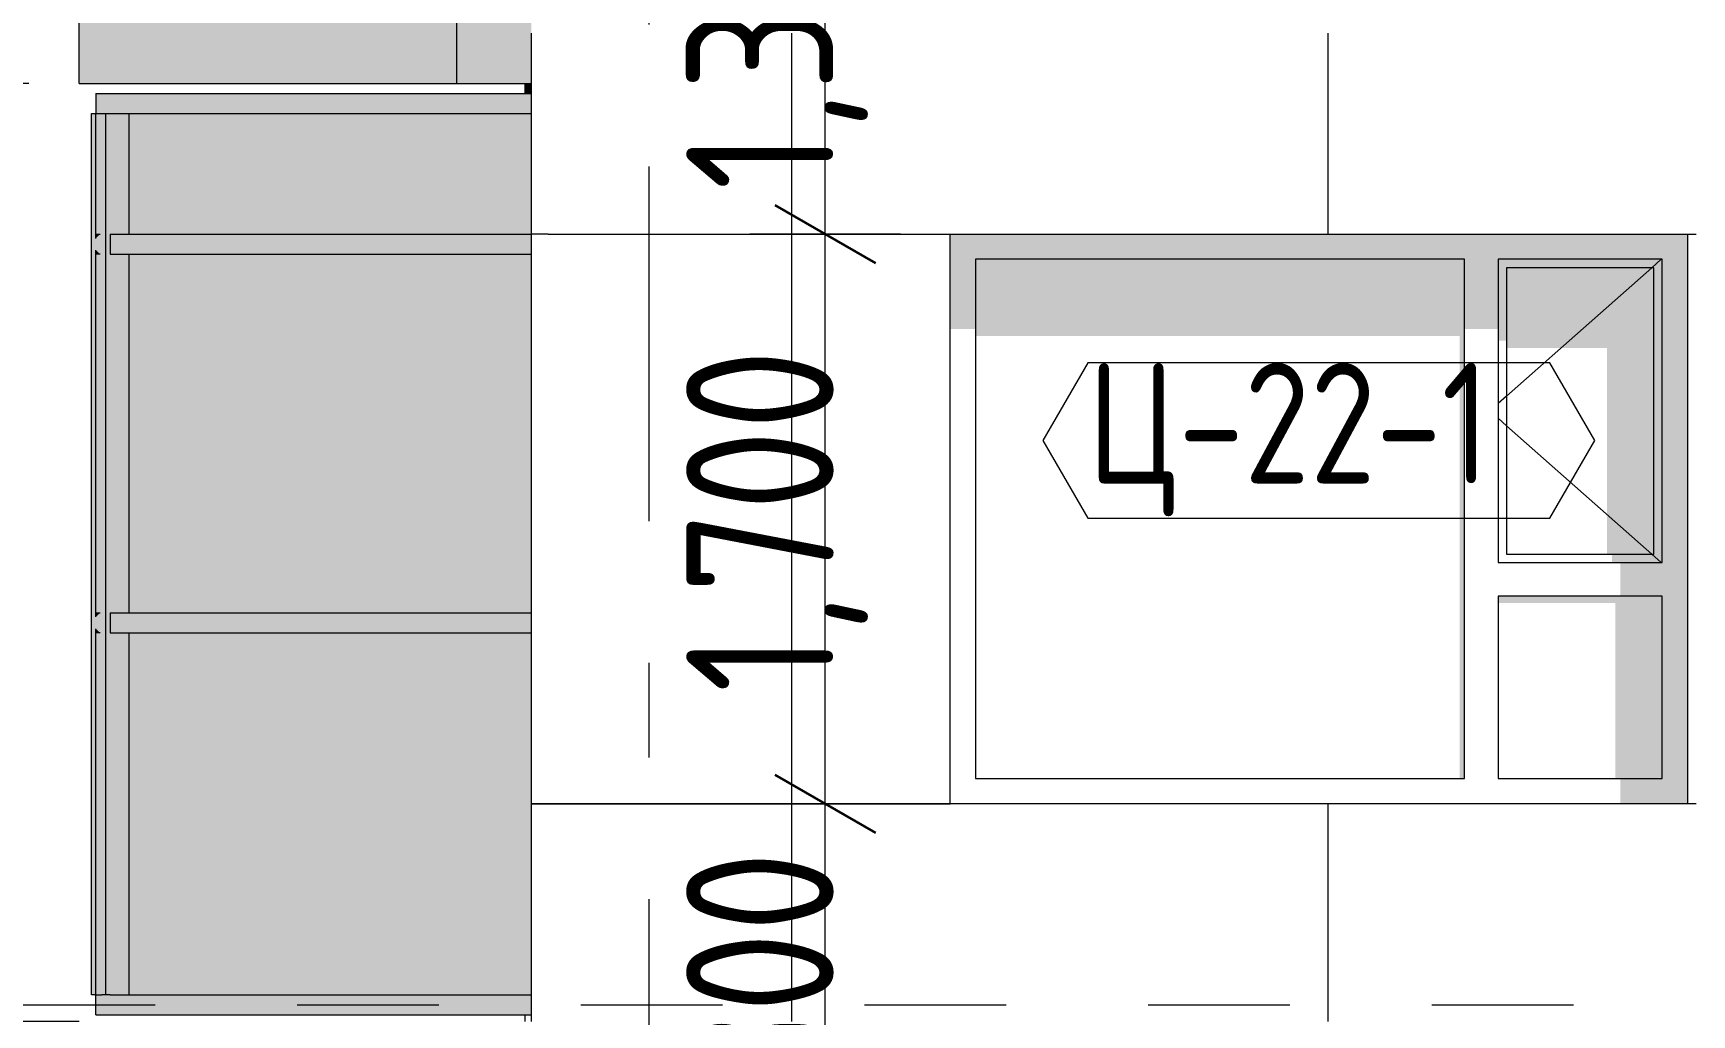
# Model space of a CAD drawing. Header units: millimetres. Extents: x 18162 to 7085488, y 72188 to 247925.
# Drawn here: x 5804672 to 5809622, y 145354 to 148284 of the extents above; entities that cross this region are included whole.
import ezdxf
from ezdxf.enums import TextEntityAlignment as Align

# ---------------------------------------------------------------- set-up
doc = ezdxf.new("R2010")
doc.units = ezdxf.units.MM
doc.header["$MEASUREMENT"] = 0
doc.linetypes.add('Dashed', pattern=[423.333333, 211.666667, -211.666667])
doc.linetypes.add('Double Dashed', pattern=[1093.611073, 529.166651, -211.666656, 141.111112, -211.666656])
for name, color, linetype in [('Archicad Windows', 7, 'Continuous'), ('Finish - Wall', 7, 'Continuous'), ('Structural - Bearing', 7, 'Continuous'), ('Structural - Grid', 7, 'Continuous')]:
    doc.layers.add(name, color=color, linetype=linetype)
doc.styles.add('GENERATED_STYLE_3', font='', dxfattribs={"width": 0.8})
doc.styles.get('GENERATED_STYLE_3').set_extended_font_data('ISOCPEUR MON')
doc.dimstyles.new('GENERATED_STYLE__15', dxfattribs={"dimtxt": 440.00001, "dimasz": 228, "dimexe": 0.18, "dimexo": 150, "dimgap": 0, "dimtad": 1, "dimdec": 0, "dimzin": 0, "dimdsep": 46, "dimtxsty": 'GENERATED_STYLE_3', "dimblk": 'ARROWHEAD_2', "dimblk1": 'ARROWHEAD_2', "dimblk2": 'ARROWHEAD_2', "dimcen": 0.09, "dimclrd": 13, "dimclre": 13, "dimclrt": 13, "dimadec": 0, "dimazin": 0, "dimtfac": 1, "dimtdec": 4, "dimtmove": 0, "dimatfit": 3, "dimfxl": 1, "dimtolj": 1, "dimtzin": 0, "dimarcsym": 0})
doc.dimstyles.new('GENERATED_STYLE__19', dxfattribs={"dimtxt": 440.00001, "dimasz": 228, "dimexe": 0.18, "dimexo": 31028.935828, "dimgap": 0, "dimtad": 1, "dimdec": 0, "dimzin": 0, "dimdsep": 46, "dimtxsty": 'GENERATED_STYLE_3', "dimblk": 'ARROWHEAD_2', "dimblk1": 'ARROWHEAD_2', "dimblk2": 'ARROWHEAD_2', "dimcen": 0.09, "dimclrd": 13, "dimclre": 13, "dimclrt": 13, "dimadec": 0, "dimazin": 0, "dimtfac": 1, "dimtdec": 4, "dimtmove": 0, "dimatfit": 3, "dimfxl": 1, "dimtolj": 1, "dimtzin": 0, "dimarcsym": 0})
doc.dimstyles.new('GENERATED_STYLE__21', dxfattribs={"dimtxt": 440.00001, "dimasz": 228, "dimexe": 0.18, "dimexo": 31149.347984, "dimgap": 0, "dimtad": 1, "dimdec": 0, "dimzin": 0, "dimdsep": 46, "dimtxsty": 'GENERATED_STYLE_3', "dimblk": 'ARROWHEAD_2', "dimblk1": 'ARROWHEAD_2', "dimblk2": 'ARROWHEAD_2', "dimcen": 0.09, "dimclrd": 13, "dimclre": 13, "dimclrt": 13, "dimadec": 0, "dimazin": 0, "dimtfac": 1, "dimtdec": 4, "dimtmove": 0, "dimatfit": 3, "dimfxl": 1, "dimtolj": 1, "dimtzin": 0, "dimarcsym": 0})
doc.dimstyles.new('GENERATED_STYLE__22', dxfattribs={"dimtxt": 440.00001, "dimasz": 228, "dimexe": 0.18, "dimexo": 32378.935859, "dimgap": 0, "dimtad": 1, "dimdec": 0, "dimzin": 0, "dimdsep": 46, "dimtxsty": 'GENERATED_STYLE_3', "dimblk": 'ARROWHEAD_2', "dimblk1": 'ARROWHEAD_2', "dimblk2": 'ARROWHEAD_2', "dimcen": 0.09, "dimclrd": 13, "dimclre": 13, "dimclrt": 13, "dimadec": 0, "dimazin": 0, "dimtfac": 1, "dimtdec": 4, "dimtmove": 0, "dimatfit": 3, "dimfxl": 1, "dimtolj": 1, "dimtzin": 0, "dimarcsym": 0})
doc.dimstyles.new('GENERATED_STYLE__30', dxfattribs={"dimtxt": 440.00001, "dimasz": 228, "dimexe": 0.18, "dimexo": 0.0625, "dimgap": 0, "dimtad": 1, "dimdec": 0, "dimzin": 0, "dimdsep": 46, "dimtxsty": 'GENERATED_STYLE_3', "dimblk": 'ARROWHEAD_2', "dimblk1": 'ARROWHEAD_2', "dimblk2": 'ARROWHEAD_2', "dimcen": 0.09, "dimclrd": 13, "dimclre": 13, "dimclrt": 13, "dimadec": 0, "dimazin": 0, "dimtfac": 1, "dimtdec": 4, "dimtmove": 0, "dimatfit": 3, "dimfxl": 1, "dimtolj": 1, "dimtzin": 0, "dimarcsym": 0})

# ---------------------------------------------------------------- blocks, each defined once
blk = doc.blocks.new('*X2420', base_point=(5785635.3, 106384.1))
at = {"layer": 'Structural - Bearing', "color": 8, "linetype": 'Continuous', "lineweight": 13}
for p, q in [((5806208.8, 147684.1), (5806158.8, 147684.1)), ((5806158.8, 145984.1), (5806208.8, 145984.1)), ((5806208.8, 145984.1), (5806158.8, 145984.1))]:
    blk.add_line(p, q, dxfattribs=at)
blk = doc.blocks.new('*X2421', base_point=(5785635.3, 106384.1))
at = {"layer": 'Structural - Bearing', "color": 8, "linetype": 'Continuous', "lineweight": 13}
for p, q in [((5806935.3, 148284.1), (5806935.3, 145984.1)), ((5808535.3, 148284.1), (5808535.3, 147684.1)), ((5806208.8, 147684.1), (5806435.3, 147684.1)), ((5806435.3, 147684.1), (5806935.3, 147684.1)), ((5806935.3, 147684.1), (5807408.8, 147684.1)), ((5809608.8, 147684.1), (5809635.3, 147684.1)), ((5806208.8, 145984.1), (5806435.3, 145984.1)), ((5806435.3, 145984.1), (5806208.8, 145984.1)), ((5806935.3, 145984.1), (5806435.3, 145984.1)), ((5806435.3, 145984.1), (5806935.3, 145984.1)), ((5806935.3, 145984.1), (5807408.8, 145984.1)), ((5806935.3, 145984.1), (5806935.3, 145384.1)), ((5807408.8, 145984.1), (5806935.3, 145984.1)), ((5808535.3, 145984.1), (5808535.3, 145384.1)), ((5809635.3, 145984.1), (5809608.8, 145984.1)), ((5806935.3, 145384.1), (5806935.3, 145334.1)), ((5808535.3, 145384.1), (5808535.3, 145334.1))]:
    blk.add_line(p, q, dxfattribs=at)
blk = doc.blocks.new('*X2436', base_point=(5785635.3, 106384.1))
at = {"layer": 'Structural - Bearing', "color": 7, "linetype": 'Continuous', "lineweight": 9}
blk.add_line((5805935.3, 148334.1), (5805935.3, 148134.1), dxfattribs=at)
blk = doc.blocks.new('*D2549', base_point=(5785635.3, 106384.1))
at = {"color": 12, "linetype": 'Continuous', "lineweight": 35}
for p, q in [((5803132.1, 145420.7), (5803432.1, 145247.5)), ((5803132.1, 145220.7), (5803432.1, 145047.5))]:
    blk.add_line(p, q, dxfattribs=at)
at = {"color": 13, "linetype": 'Continuous', "lineweight": 13}
for p, q in [((5804658.8, 145334.1), (5803057.1, 145334.1)), ((5803282.1, 145134.1), (5803282.1, 145334.1)), ((5804658.8, 145134.1), (5803057.1, 145134.1))]:
    blk.add_line(p, q, dxfattribs=at)
blk = doc.blocks.new('ARROWHEAD_2')
at = {"color": 0, "linetype": 'Continuous', "lineweight": 0}
for p, q in [((-0.378, -0.655), (0.378, 0.655)), ((0, 0), (-1, 0))]:
    blk.add_line(p, q, dxfattribs=at)
blk = doc.blocks.new('*D2550', base_point=(5785635.3, 106384.1))
at = {"color": 12, "linetype": 'Continuous', "lineweight": 35}
for p, q in [((5803132.1, 148220.7), (5803432.1, 148047.5)), ((5803132.1, 145420.7), (5803432.1, 145247.5))]:
    blk.add_line(p, q, dxfattribs=at)
at = {"color": 13, "linetype": 'Continuous', "lineweight": 13}
for p, q in [((5804658.8, 148134.1), (5803057.1, 148134.1)), ((5803282.1, 145334.1), (5803282.1, 148134.1)), ((5804658.8, 145334.1), (5803057.1, 145334.1))]:
    blk.add_line(p, q, dxfattribs=at)
at = {"color": 13, "lineweight": 13, "char_height": 440, "attachment_point": 7, "rotation": 90, "style": 'GENERATED_STYLE_3'}
for s, insert in [('\\A1;{\\pql;\\fISOCPEUR MON|b0|i0|c0|p0;\\W0.800000;2,800}', (5803409.6, 146549.6)), ('\\A1;{\\pql;\\fISOCPEUR MON|b0|i0|c0|p0;\\W0.800000;200}', (5803321.8, 145420.8))]:
    blk.add_mtext(s, dxfattribs=dict(at, insert=insert))
blk = doc.blocks.new('*D2551', base_point=(5785635.3, 106384.1))
at = {"color": 12, "linetype": 'Continuous', "lineweight": 35}
for p, q in [((5803132.1, 148420.7), (5803432.1, 148247.5)), ((5803132.1, 148220.7), (5803432.1, 148047.5))]:
    blk.add_line(p, q, dxfattribs=at)
at = {"color": 13, "linetype": 'Continuous', "lineweight": 13}
for p, q in [((5804658.8, 148334.1), (5803057.1, 148334.1)), ((5803282.1, 148134.1), (5803282.1, 148334.1)), ((5804658.8, 148134.1), (5803057.1, 148134.1))]:
    blk.add_line(p, q, dxfattribs=at)
blk = doc.blocks.new('*D2552', base_point=(5785635.3, 106384.1))
at = {"color": 12, "linetype": 'Continuous', "lineweight": 35}
for p, q in [((5803132.1, 151220.7), (5803432.1, 151047.5)), ((5803132.1, 148420.7), (5803432.1, 148247.5))]:
    blk.add_line(p, q, dxfattribs=at)
at = {"color": 13, "linetype": 'Continuous', "lineweight": 13}
for p, q in [((5804658.8, 151134.1), (5803057.1, 151134.1)), ((5803282.1, 148334.1), (5803282.1, 151134.1)), ((5804658.8, 148334.1), (5803057.1, 148334.1))]:
    blk.add_line(p, q, dxfattribs=at)
at = {"color": 13, "lineweight": 13, "char_height": 440, "attachment_point": 7, "rotation": 90, "style": 'GENERATED_STYLE_3'}
for s, insert in [('\\A1;{\\pql;\\fISOCPEUR MON|b0|i0|c0|p0;\\W0.800000;200}', (5802815.8, 150865.2)), ('\\A1;{\\pql;\\fISOCPEUR MON|b0|i0|c0|p0;\\W0.800000;2,800}', (5803409.6, 149549.6)), ('\\A1;{\\pql;\\fISOCPEUR MON|b0|i0|c0|p0;\\W0.800000;200}', (5803321.8, 148420.8))]:
    blk.add_mtext(s, dxfattribs=dict(at, insert=insert))
blk = doc.blocks.new('*D2584', base_point=(5785635.3, 106384.1))
at = {"color": 12, "linetype": 'Continuous', "lineweight": 35}
for p, q in [((5806885.7, 146070.7), (5807185.7, 145897.5)), ((5806885.7, 144770.7), (5807185.7, 144597.5))]:
    blk.add_line(p, q, dxfattribs=at)
at = {"color": 13, "linetype": 'Continuous', "lineweight": 13}
for p, q in [((5807260.7, 145984.1), (5806810.7, 145984.1)), ((5807035.7, 144684.1), (5807035.7, 145984.1)), ((5807260.7, 144684.1), (5806810.7, 144684.1))]:
    blk.add_line(p, q, dxfattribs=at)
at = {"color": 13, "lineweight": 13, "insert": (5807163.3, 144815.9), "char_height": 440, "attachment_point": 7, "rotation": 90, "style": 'GENERATED_STYLE_3'}
blk.add_mtext('\\A1;{\\pql;\\fISOCPEUR MON|b0|i0|c0|p0;\\W0.800000;1,300}', dxfattribs=at)
blk = doc.blocks.new('*D2585', base_point=(5785635.3, 106384.1))
at = {"color": 12, "linetype": 'Continuous', "lineweight": 35}
for p, q in [((5806885.7, 147770.7), (5807185.7, 147597.5)), ((5806885.7, 146070.7), (5807185.7, 145897.5))]:
    blk.add_line(p, q, dxfattribs=at)
at = {"color": 13, "linetype": 'Continuous', "lineweight": 13}
for p, q in [((5807260.7, 147684.1), (5806810.7, 147684.1)), ((5807035.7, 145984.1), (5807035.7, 147684.1)), ((5807260.7, 145984.1), (5806810.7, 145984.1))]:
    blk.add_line(p, q, dxfattribs=at)
at = {"color": 13, "lineweight": 13, "insert": (5807163.3, 146315.9), "char_height": 440, "attachment_point": 7, "rotation": 90, "style": 'GENERATED_STYLE_3'}
blk.add_mtext('\\A1;{\\pql;\\fISOCPEUR MON|b0|i0|c0|p0;\\W0.800000;1,700}', dxfattribs=at)
blk = doc.blocks.new('*D2586', base_point=(5785635.3, 106384.1))
at = {"color": 12, "linetype": 'Continuous', "lineweight": 35}
for p, q in [((5806885.7, 149070.7), (5807185.7, 148897.5)), ((5806885.7, 147770.7), (5807185.7, 147597.5))]:
    blk.add_line(p, q, dxfattribs=at)
at = {"color": 13, "linetype": 'Continuous', "lineweight": 13}
for p, q in [((5807260.7, 148984.1), (5806810.7, 148984.1)), ((5807035.7, 147684.1), (5807035.7, 148984.1)), ((5807260.7, 147684.1), (5806810.7, 147684.1))]:
    blk.add_line(p, q, dxfattribs=at)
at = {"color": 13, "lineweight": 13, "insert": (5807163.3, 147815.9), "char_height": 440, "attachment_point": 7, "rotation": 90, "style": 'GENERATED_STYLE_3'}
blk.add_mtext('\\A1;{\\pql;\\fISOCPEUR MON|b0|i0|c0|p0;\\W0.800000;1,300}', dxfattribs=at)
blk = doc.blocks.new('*D2618', base_point=(5785635.3, 106384.1))
at = {"color": 12, "linetype": 'Continuous', "lineweight": 35}
for p, q in [((5838328.4, 145420.7), (5838628.4, 145247.5)), ((5838328.4, 145220.7), (5838628.4, 145047.5))]:
    blk.add_line(p, q, dxfattribs=at)
at = {"color": 13, "linetype": 'Continuous', "lineweight": 13}
for p, q in [((5838703.4, 145334.1), (5837187.8, 145334.1)), ((5838478.4, 145134.1), (5838478.4, 145334.1)), ((5838703.4, 145134.1), (5837187.8, 145134.1))]:
    blk.add_line(p, q, dxfattribs=at)
blk = doc.blocks.new('*D2619', base_point=(5785635.3, 106384.1))
at = {"color": 12, "linetype": 'Continuous', "lineweight": 35}
for p, q in [((5838328.4, 148220.7), (5838628.4, 148047.5)), ((5838328.4, 145420.7), (5838628.4, 145247.5))]:
    blk.add_line(p, q, dxfattribs=at)
at = {"color": 13, "linetype": 'Continuous', "lineweight": 13}
for p, q in [((5838703.4, 148134.1), (5837187.8, 148134.1)), ((5838478.4, 145334.1), (5838478.4, 148134.1)), ((5838703.4, 145334.1), (5837187.8, 145334.1))]:
    blk.add_line(p, q, dxfattribs=at)
at = {"color": 13, "lineweight": 13, "char_height": 440, "attachment_point": 7, "rotation": 90, "style": 'GENERATED_STYLE_3'}
for s, insert in [('\\A1;{\\pql;\\fISOCPEUR MON|b0|i0|c0|p0;\\W0.800000;2,800}', (5838605.9, 146549.6)), ('\\A1;{\\pql;\\fISOCPEUR MON|b0|i0|c0|p0;\\W0.800000;200}', (5838518.1, 145420.8))]:
    blk.add_mtext(s, dxfattribs=dict(at, insert=insert))
blk = doc.blocks.new('*D2620', base_point=(5785635.3, 106384.1))
at = {"color": 12, "linetype": 'Continuous', "lineweight": 35}
for p, q in [((5838328.4, 148420.7), (5838628.4, 148247.5)), ((5838328.4, 148220.7), (5838628.4, 148047.5))]:
    blk.add_line(p, q, dxfattribs=at)
at = {"color": 13, "linetype": 'Continuous', "lineweight": 13}
for p, q in [((5838703.4, 148334.1), (5837187.8, 148334.1)), ((5838478.4, 148134.1), (5838478.4, 148334.1)), ((5838703.4, 148134.1), (5837187.8, 148134.1))]:
    blk.add_line(p, q, dxfattribs=at)
blk = doc.blocks.new('*D2621', base_point=(5785635.3, 106384.1))
at = {"color": 12, "linetype": 'Continuous', "lineweight": 35}
for p, q in [((5838328.4, 151220.7), (5838628.4, 151047.5)), ((5838328.4, 148420.7), (5838628.4, 148247.5))]:
    blk.add_line(p, q, dxfattribs=at)
at = {"color": 13, "linetype": 'Continuous', "lineweight": 13}
for p, q in [((5838703.4, 151134.1), (5837187.8, 151134.1)), ((5838478.4, 148334.1), (5838478.4, 151134.1)), ((5838703.4, 148334.1), (5837187.8, 148334.1))]:
    blk.add_line(p, q, dxfattribs=at)
at = {"color": 13, "lineweight": 13, "char_height": 440, "attachment_point": 7, "rotation": 90, "style": 'GENERATED_STYLE_3'}
for s, insert in [('\\A1;{\\pql;\\fISOCPEUR MON|b0|i0|c0|p0;\\W0.800000;200}', (5838012.1, 150865.2)), ('\\A1;{\\pql;\\fISOCPEUR MON|b0|i0|c0|p0;\\W0.800000;2,800}', (5838605.9, 149549.6)), ('\\A1;{\\pql;\\fISOCPEUR MON|b0|i0|c0|p0;\\W0.800000;200}', (5838518.1, 148420.8))]:
    blk.add_mtext(s, dxfattribs=dict(at, insert=insert))
blk = doc.blocks.new('*D2640', base_point=(5785635.3, 106384.1))
at = {"color": 12, "linetype": 'Continuous', "lineweight": 35}
for p, q in [((5802232.1, 145420.7), (5802532.1, 145247.5)), ((5802232.1, 145220.7), (5802532.1, 145047.5))]:
    blk.add_line(p, q, dxfattribs=at)
at = {"color": 13, "linetype": 'Continuous', "lineweight": 13}
for p, q in [((5804808.8, 145334.1), (5802157.1, 145334.1)), ((5802382.1, 145134.1), (5802382.1, 145334.1)), ((5804808.8, 145134.1), (5802157.1, 145134.1))]:
    blk.add_line(p, q, dxfattribs=at)
blk = doc.blocks.new('*D2641', base_point=(5785635.3, 106384.1))
at = {"color": 12, "linetype": 'Continuous', "lineweight": 35}
for p, q in [((5802232.1, 151220.7), (5802532.1, 151047.5)), ((5802232.1, 145420.7), (5802532.1, 145247.5))]:
    blk.add_line(p, q, dxfattribs=at)
at = {"color": 13, "linetype": 'Continuous', "lineweight": 13}
for p, q in [((5804808.8, 151134.1), (5802157.1, 151134.1)), ((5802382.1, 145334.1), (5802382.1, 151134.1)), ((5804808.8, 145334.1), (5802157.1, 145334.1))]:
    blk.add_line(p, q, dxfattribs=at)
at = {"color": 13, "lineweight": 13, "char_height": 440, "attachment_point": 7, "rotation": 90, "style": 'GENERATED_STYLE_3'}
for s, insert in [('\\A1;{\\pql;\\fISOCPEUR MON|b0|i0|c0|p0;\\W0.800000;200}', (5802421.8, 150309.7)), ('\\A1;{\\pql;\\fISOCPEUR MON|b0|i0|c0|p0;\\W0.800000;5,800}', (5802509.6, 147311.9))]:
    blk.add_mtext(s, dxfattribs=dict(at, insert=insert))
blk = doc.blocks.new('*D2646', base_point=(5785635.3, 106384.1))
at = {"color": 13, "linetype": 'Continuous', "lineweight": 13}
for p, q in [((5801482.5, 156834.1), (5801482.5, 156980.8)), ((5816658.8, 156834.1), (5801257.5, 156834.1)), ((5801482.5, 102734.1), (5801482.5, 156834.1)), ((5806188.8, 102734.1), (5801257.5, 102734.1)), ((5801482.5, 102587.4), (5801482.5, 102734.1))]:
    blk.add_line(p, q, dxfattribs=at)
at = {"color": 12, "linetype": 'Continuous', "lineweight": 35}
for p, q in [((5801632.5, 156747.5), (5801332.5, 156920.7)), ((5801332.5, 102820.7), (5801632.5, 102647.5))]:
    blk.add_line(p, q, dxfattribs=at)
at = {"color": 13, "lineweight": 13, "insert": (5801610.1, 129125.4), "char_height": 440, "attachment_point": 7, "rotation": 90, "style": 'GENERATED_STYLE_3'}
blk.add_mtext('\\A1;{\\pql;\\fISOCPEUR MON|b0|i0|c0|p0;\\W0.800000;54,100}', dxfattribs=at)
blk = doc.blocks.new('Label_183_3', base_point=(5808508.8, 146834.1))
at = {"color": 13, "linetype": 'Continuous', "lineweight": 13, "flags": 128}
blk.add_lwpolyline([(5807684.9, 147068.3), (5807819, 146836.1), (5809198.6, 146836.1), (5809332.7, 147068.3), (5809198.6, 147300.6), (5807819, 147300.6)], close=True, dxfattribs=at)
at = {"color": 13, "lineweight": 13, "insert": (5807819, 147299.9), "char_height": 360, "attachment_point": 1, "style": 'GENERATED_STYLE_3'}
blk.add_mtext('\\A1;{\\pql;\\pt0,253000;\\fISOCPEUR MON|b0|i0|c0|p0;\\W0.800000;Ц-22-1\\fISOCPEUR MON|b0|i0|c0|p0;\\W0.800000;\\A1{\\H.66x;\\S^  ;}\\fISOCPEUR MON|b0|i0|c0|p0;\\W0.800000;\\fISOCPEUR MON|b0|i0|c0|p0;\\W0.800000;\\A1{\\H.66x;\\S^  ;}\\fISOCPEUR MON|b0|i0|c0|p0;\\W0.800000; \\fISOCPEUR MON|b0|i0|c0|p0;\\W0.800000;\\fISOCPEUR MON|b0|i0|c0|p0;\\W0.800000;\\fISOCPEUR MON|b0|i0|c0|p0;\\W0.800000;\\fISOCPEUR MON|b0|i0|c0|p0;\\W0.800000;\\fISOCPEUR MON|b0|i0|c0|p0;\\W0.800000;\\fISOCPEUR MON|b0|i0|c0|p0;\\W0.800000;\\fISOCPEUR MON|b0|i0|c0|p0;\\W0.800000;\\fISOCPEUR MON|b0|i0|c0|p0;\\W0.800000;\\fISOCPEUR MON|b0|i0|c0|p0;\\W0.800000;\\fISOCPEUR MON|b0|i0|c0|p0;\\W0.800000;\\fISOCPEUR MON|b0|i0|c0|p0;\\W0.800000;\\fISOCPEUR MON|b0|i0|c0|p0;\\W0.800000;\\fISOCPEUR MON|b0|i0|c0|p0;\\W0.800000;\\fISOCPEUR MON|b0|i0|c0|p0;\\W0.800000;\\fISOCPEUR MON|b0|i0|c0|p0;\\W0.800000;\\fISOCPEUR MON|b0|i0|c0|p0;\\W0.800000;\\fISOCPEUR MON|b0|i0|c0|p0;\\W0.800000;\\fISOCPEUR MON|b0|i0|c0|p0;\\W0.800000;\\fISOCPEUR MON|b0|i0|c0|p0;\\W0.800000;\\fISOCPEUR MON|b0|i0|c0|p0;\\W0.800000;\\fISOCPEUR MON|b0|i0|c0|p0;\\W0.800000;\\fISOCPEUR MON|b0|i0|c0|p0;\\W0.800000;\\fISOCPEUR MON|b0|i0|c0|p0;\\W0.800000;\\fISOCPEUR MON|b0|i0|c0|p0;\\W0.800000;\\fISOCPEUR MON|b0|i0|c0|p0;\\W0.800000;\\fISOCPEUR MON|b0|i0|c0|p0;\\W0.800000;\\fISOCPEUR MON|b0|i0|c0|p0;\\W0.800000;\\fISOCPEUR MON|b0|i0|c0|p0;\\W0.800000;\\fISOCPEUR MON|b0|i0|c0|p0;\\W0.800000;\\fISOCPEUR MON|b0|i0|c0|p0;\\W0.800000;\\fISOCPEUR MON|b0|i0|c0|p0;\\W0.800000;\\fISOCPEUR MON|b0|i0|c0|p0;\\W0.800000;\\fISOCPEUR MON|b0|i0|c0|p0;\\W0.800000;\\fISOCPEUR MON|b0|i0|c0|p0;\\W0.800000;\\fISOCPEUR MON|b0|i0|c0|p0;\\W0.800000;\\fISOCPEUR MON|b0|i0|c0|p0;\\W0.800000;\\fISOCPEUR MON|b0|i0|c0|p0;\\W0.800000;\\fISOCPEUR MON|b0|i0|c0|p0;\\W0.800000;\\fISOCPEUR MON|b0|i0|c0|p0;\\W0.800000;\\fISOCPEUR MON|b0|i0|c0|p0;\\W0.800000;\\fISOCPEUR MON|b0|i0|c0|p0;\\W0.800000;\\fISOCPEUR MON|b0|i0|c0|p0;\\W0.800000;\\fISOCPEUR MON|b0|i0|c0|p0;\\W0.800000;}', dxfattribs=at)
blk = doc.blocks.new('Standard grid marker[374]_3', base_point=(5806508.8, 166384.1))
at = {"layer": 'Structural - Grid', "color": 13, "linetype": 'Double Dashed', "lineweight": 13, "ltscale": 2}
blk.add_line((5806508.8, 165384.1), (5806508.8, 100884.1), dxfattribs=at)
at = {"layer": 'Structural - Grid', "color": 13, "lineweight": 13, "style": 'GENERATED_STYLE_3'}
blk.add_attdef('AC_MarkerText_1', text='', height=500, rotation=360, dxfattribs=at).set_placement((5806508.8, 99534.1), align=Align.TOP_CENTER)

msp = doc.modelspace()

# ---------------------------------------------------------------- hatches: boundary and pattern name
at = {"layer": 'Archicad Windows', "linetype": 'Continuous', "lineweight": 0}
for points in [[(5808943.8, 147609.1), (5809043.8, 147609.1), (5809533.8, 147609.1), (5809608.8, 147609.1), (5809608.8, 147684.1), (5807408.8, 147684.1), (5807408.8, 147609.1), (5807483.8, 147609.1)], [(5807408.8, 147401.2), (5807483.8, 147401.2), (5807483.8, 147609.1), (5807408.8, 147609.1)], [(5808943.8, 147609.1), (5807483.8, 147609.1), (5807483.8, 147380), (5808928.8, 147380), (5808928.8, 146059.1), (5808943.8, 146059.1)], [(5809043.8, 147609.1), (5808943.8, 147609.1), (5808943.8, 147401.2), (5809043.8, 147401.2)], [(5809533.8, 147609.1), (5809043.8, 147609.1), (5809043.8, 147584.1), (5809068.8, 147584.1), (5809508.8, 147584.1), (5809533.8, 147584.1)], [(5809043.8, 147584.1), (5809043.8, 147365.9), (5809068.8, 147365.9), (5809068.8, 147584.1)], [(5809508.8, 147584.1), (5809068.8, 147584.1), (5809068.8, 147344.7), (5809368.8, 147344.7), (5809368.8, 146729.1), (5809508.8, 146729.1)], [(5809508.8, 146729.1), (5809533.8, 146729.1), (5809533.8, 147584.1), (5809508.8, 147584.1)], [(5809533.8, 146704.1), (5809533.8, 146604.1), (5809533.8, 146059.1), (5809608.8, 146059.1), (5809608.8, 147609.1), (5809533.8, 147609.1)], [(5809533.8, 146729.1), (5809383.8, 146729.1), (5809383.8, 146704.1), (5809533.8, 146704.1)], [(5809533.8, 146704.1), (5809408.8, 146704.1), (5809408.8, 146604.1), (5809533.8, 146604.1)], [(5809043.8, 146604.1), (5809043.8, 146582.8), (5809393.8, 146582.8), (5809393.8, 146059.1), (5809533.8, 146059.1), (5809533.8, 146604.1)], [(5809408.8, 145984.1), (5809608.8, 145984.1), (5809608.8, 146059.1), (5809408.8, 146059.1)]]:
    msp.add_hatch(color=49, dxfattribs=at).paths.add_polyline_path(points)
at = {"layer": 'Finish - Wall', "linetype": 'Continuous', "lineweight": 0}
for points in [[(5804858.8, 148104.1), (5804858.8, 148044.1), (5806158.8, 148044.1), (5806158.8, 148104.1)], [(5804858.8, 148044.1), (5804846.4, 148044.1), (5804846.4, 147654.1), (5804888.8, 147654.1), (5804888.8, 148044.1), (5804871.4, 148044.1), (5804871.4, 147684.1), (5804858.8, 147671.5)], [(5804858.8, 147684.1), (5804871.4, 147684.1), (5804871.4, 148044.1), (5804858.8, 148044.1)], [(5804888.8, 148044.1), (5804888.8, 147654.1), (5804901.2, 147654.1), (5804901.2, 147684.1), (5804906.2, 147684.1), (5804906.2, 148044.1)], [(5804958.8, 148044.1), (5804906.2, 148044.1), (5804906.2, 147684.1), (5804958.8, 147684.1)], [(5804958.8, 148044.1), (5804958.8, 147684.1), (5806158.8, 147684.1), (5806158.8, 148044.1)], [(5804871.4, 147684.1), (5804858.8, 147684.1), (5804858.8, 147671.5)], [(5804901.2, 147624.1), (5806158.8, 147624.1), (5806158.8, 147684.1), (5804901.2, 147684.1)], [(5804858.8, 147636.6), (5804858.8, 147624.1), (5804871.4, 147624.1)], [(5804858.8, 147624.1), (5804858.8, 146554.1), (5804871.4, 146554.1), (5804871.4, 147624.1)], [(5804888.8, 147654.1), (5804888.8, 146524.1), (5804901.2, 146524.1), (5804901.2, 146554.1), (5804906.2, 146554.1), (5804906.2, 147624.1), (5804901.2, 147624.1), (5804901.2, 147654.1)], [(5804906.2, 147624.1), (5804906.2, 146554.1), (5804958.8, 146554.1), (5804958.8, 147624.1)], [(5804958.8, 147624.1), (5804958.8, 146554.1), (5806158.8, 146554.1), (5806158.8, 147624.1)], [(5804858.8, 146554.1), (5804858.8, 146541.5), (5804871.4, 146554.1)], [(5804901.2, 146494.1), (5806158.8, 146494.1), (5806158.8, 146554.1), (5804901.2, 146554.1)], [(5804846.4, 145414.1), (5804858.8, 145414.1), (5804858.8, 146506.6), (5804871.4, 146494.1), (5804871.4, 145414.1), (5804888.8, 145414.1), (5804888.8, 146524.1), (5804846.4, 146524.1)], [(5804858.8, 146506.6), (5804858.8, 146494.1), (5804871.4, 146494.1)], [(5804858.8, 145414.1), (5804871.4, 145414.1), (5804871.4, 146494.1), (5804858.8, 146494.1)], [(5804888.8, 145414.1), (5804906.2, 145414.1), (5804906.2, 146494.1), (5804901.2, 146494.1), (5804901.2, 146524.1), (5804888.8, 146524.1)], [(5804958.8, 146494.1), (5804906.2, 146494.1), (5804906.2, 145414.1), (5804958.8, 145414.1)], [(5804958.8, 146494.1), (5804958.8, 145414.1), (5806158.8, 145414.1), (5806158.8, 146494.1)], [(5804858.8, 145354.1), (5806158.8, 145354.1), (5806158.8, 145414.1), (5804858.8, 145414.1)]]:
    msp.add_hatch(color=49, dxfattribs=at).paths.add_polyline_path(points)
h = msp.add_hatch(color=49, dxfattribs=at)
h.paths.add_polyline_path([(5804846.4, 146524.1), (5804888.8, 146524.1), (5804888.8, 147654.1), (5804846.4, 147654.1)])
h.paths.add_polyline_path([(5804858.8, 147636.6), (5804871.4, 147624.1), (5804871.4, 146554.1), (5804858.8, 146541.5)], flags=0)
at = {"layer": 'Structural - Bearing', "linetype": 'Continuous', "lineweight": 0}
for points in [[(5806158.8, 148334.1), (5804808.8, 148334.1), (5804808.8, 148134.1), (5806158.8, 148134.1)], [(5806158.8, 148134.1), (5806138.8, 148134.1), (5806138.8, 148104.1), (5806158.8, 148104.1)]]:
    msp.add_hatch(color=49, dxfattribs=at).paths.add_polyline_path(points)

# ---------------------------------------------------------------- linework, layer by layer
at = {"color": 8, "linetype": 'Dashed', "lineweight": 13, "ltscale": 2}
msp.add_line((5800379.4, 145384.1), (5841359.8, 145384.1), dxfattribs=at)
at = {"layer": 'Archicad Windows', "color": 7, "linetype": 'Continuous', "lineweight": 13}
for p, q in [((5807408.8, 147684.1), (5809608.8, 147684.1)), ((5807408.8, 145984.1), (5807408.8, 147684.1)), ((5809608.8, 147684.1), (5809608.8, 145984.1)), ((5809608.8, 145984.1), (5807408.8, 145984.1))]:
    msp.add_line(p, q, dxfattribs=at)
at = {"layer": 'Archicad Windows', "color": 7, "linetype": 'Continuous', "lineweight": 9}
for p, q in [((5807483.8, 147609.1), (5807483.8, 146059.1)), ((5808943.8, 147609.1), (5807483.8, 147609.1)), ((5808943.8, 146059.1), (5808943.8, 147609.1)), ((5809043.8, 147609.1), (5809043.8, 146704.1)), ((5809533.8, 147609.1), (5809043.8, 147609.1)), ((5809068.8, 147584.1), (5809068.8, 146729.1)), ((5809508.8, 147584.1), (5809068.8, 147584.1)), ((5809502.3, 147584.1), (5809068.8, 147200.8)), ((5809530.6, 147609.1), (5809502.3, 147584.1)), ((5809508.8, 146729.1), (5809508.8, 147584.1)), ((5809533.8, 146704.1), (5809533.8, 147609.1)), ((5809068.8, 147200.8), (5809043.8, 147178.7)), ((5809068.8, 147112.4), (5809043.8, 147134.5)), ((5809502.3, 146729.1), (5809068.8, 147112.4)), ((5809068.8, 146729.1), (5809508.8, 146729.1)), ((5809530.6, 146704.1), (5809502.3, 146729.1)), ((5809043.8, 146704.1), (5809533.8, 146704.1)), ((5809043.8, 146604.1), (5809043.8, 146059.1)), ((5809533.8, 146604.1), (5809043.8, 146604.1)), ((5809533.8, 146059.1), (5809533.8, 146604.1)), ((5807483.8, 146059.1), (5808943.8, 146059.1)), ((5809043.8, 146059.1), (5809533.8, 146059.1))]:
    msp.add_line(p, q, dxfattribs=at)
at = {"layer": 'Finish - Wall', "color": 7, "linetype": 'Continuous', "lineweight": 9}
for p, q in [((5804858.8, 148104.1), (5804858.8, 148044.1)), ((5804858.8, 148104.1), (5806158.8, 148104.1)), ((5804846.4, 148044.1), (5804858.8, 148044.1)), ((5804846.4, 147654.1), (5804846.4, 148044.1)), ((5804858.8, 148044.1), (5806158.8, 148044.1)), ((5804858.8, 147684.1), (5804858.8, 148044.1)), ((5804888.8, 147654.1), (5804888.8, 148044.1)), ((5804958.8, 147684.1), (5804958.8, 148044.1)), ((5804858.8, 147671.5), (5804858.8, 147684.1)), ((5804858.8, 147684.1), (5804871.4, 147684.1)), ((5804901.2, 147684.1), (5806158.8, 147684.1)), ((5804901.2, 147684.1), (5804901.2, 147624.1)), ((5804846.4, 146524.1), (5804846.4, 147654.1)), ((5804858.8, 147624.1), (5804858.8, 147636.6)), ((5804871.4, 147624.1), (5804858.8, 147624.1)), ((5804858.8, 146554.1), (5804858.8, 147624.1)), ((5804888.8, 146524.1), (5804888.8, 147654.1)), ((5804901.2, 147624.1), (5806158.8, 147624.1)), ((5804958.8, 146554.1), (5804958.8, 147624.1)), ((5804858.8, 146541.5), (5804858.8, 146554.1)), ((5804858.8, 146554.1), (5804871.4, 146554.1)), ((5804901.2, 146554.1), (5806158.8, 146554.1)), ((5804901.2, 146554.1), (5804901.2, 146494.1)), ((5804846.4, 145414.1), (5804846.4, 146524.1)), ((5804858.8, 146494.1), (5804858.8, 146506.6)), ((5804871.4, 146494.1), (5804858.8, 146494.1)), ((5804858.8, 145414.1), (5804858.8, 146494.1)), ((5804888.8, 145414.1), (5804888.8, 146524.1)), ((5804901.2, 146494.1), (5806158.8, 146494.1)), ((5804958.8, 145414.1), (5804958.8, 146494.1)), ((5804858.8, 145414.1), (5804846.4, 145414.1)), ((5804858.8, 145414.1), (5804876.4, 145414.1)), ((5804858.8, 145354.1), (5804858.8, 145414.1)), ((5804888.8, 145414.1), (5804876.4, 145414.1)), ((5804901.2, 145414.1), (5804888.8, 145414.1)), ((5804901.2, 145414.1), (5806158.8, 145414.1)), ((5804858.8, 145354.1), (5806158.8, 145354.1))]:
    msp.add_line(p, q, dxfattribs=at)
at = {"layer": 'Structural - Bearing', "color": 7, "linetype": 'Continuous', "lineweight": 13}
for p, q in [((5804808.8, 148134.1), (5804808.8, 148334.1)), ((5806158.8, 145334.1), (5806158.8, 148284.1)), ((5804808.8, 148134.1), (5806158.8, 148134.1)), ((5806138.8, 148134.1), (5806138.8, 148104.1)), ((5806138.8, 145354.1), (5806138.8, 145334.1))]:
    msp.add_line(p, q, dxfattribs=at)

# ---------------------------------------------------------------- block references
at = {"color": 12, "linetype": 'Continuous', "lineweight": 13}
msp.add_blockref('Label_183_3', (5808508.8, 146834.1), dxfattribs=at)
at = {"layer": 'Structural - Bearing', "lineweight": 0}
for name in ['*X2436', '*X2421', '*X2420']:
    msp.add_blockref(name, (5785635.3, 106384.1), dxfattribs=at)
at = {"layer": 'Structural - Grid', "color": 13, "linetype": 'Continuous', "lineweight": 13}
msp.add_blockref('Standard grid marker[374]_3', (5806508.8, 166384.1), dxfattribs=at)

# ---------------------------------------------------------------- dimensions: what is measured, and where the dimension line sits
at = {"color": 13, "linetype": 'Continuous', "lineweight": 13}
for base, p1, p2, dimstyle, picture, middle in [((5801482.5, 156834.1), (5806188.8, 102734.1), (5816658.8, 156834.1), 'GENERATED_STYLE__30', '*D2646', (5801174.5, 130029.9)), ((5803282.1, 151134.1), (5805483.8, 148334.1), (5804808.8, 151134.1), 'GENERATED_STYLE__15', '*D2552', (5802974.1, 150286.7)), ((5838478.4, 151134.1), (5805483.8, 148334.1), (5804808.8, 151134.1), 'GENERATED_STYLE__22', '*D2621', (5838170.4, 150286.7)), ((5802382.1, 151134.1), (5804808.8, 145334.1), (5804808.8, 151134.1), 'GENERATED_STYLE__30', '*D2641', (5802074.1, 148049)), ((5807035.7, 148984.1), (5807408.8, 147684.1), (5807408.8, 148984.1), 'GENERATED_STYLE__15', '*D2586', (5806727.7, 148553)), ((5803282.1, 148334.1), (5805483.8, 148134.1), (5805483.8, 148334.1), 'GENERATED_STYLE__15', '*D2551', (5802974.1, 148923)), ((5838478.4, 148334.1), (5805483.8, 148134.1), (5805483.8, 148334.1), 'GENERATED_STYLE__19', '*D2620', (5838170.4, 148923)), ((5803282.1, 148134.1), (5805423.6, 145334.1), (5805483.8, 148134.1), 'GENERATED_STYLE__15', '*D2550', (5802974.1, 147286.7)), ((5838478.4, 148134.1), (5805423.6, 145334.1), (5805483.8, 148134.1), 'GENERATED_STYLE__19', '*D2619', (5838170.4, 147286.7)), ((5807035.7, 147684.1), (5807408.8, 145984.1), (5807408.8, 147684.1), 'GENERATED_STYLE__15', '*D2585', (5806727.7, 147053)), ((5807035.7, 145984.1), (5807408.8, 144684.1), (5807408.8, 145984.1), 'GENERATED_STYLE__15', '*D2584', (5806727.7, 145553)), ((5803282.1, 145334.1), (5805423.6, 145134.1), (5805423.6, 145334.1), 'GENERATED_STYLE__15', '*D2549', (5802974.1, 145923)), ((5838478.4, 145334.1), (5805423.6, 145134.1), (5805423.6, 145334.1), 'GENERATED_STYLE__21', '*D2618', (5838170.4, 145923)), ((5802382.1, 145334.1), (5804808.8, 145134.1), (5804808.8, 145334.1), 'GENERATED_STYLE__30', '*D2640', (5802074.1, 144811.9))]:
    dim = msp.add_linear_dim(base=base, p1=p1, p2=p2, angle=90, dimstyle=dimstyle, dxfattribs=at)
    dim.commit()
    dim.dimension.update_dxf_attribs({"geometry": picture, "text_midpoint": middle, "dimtype": 160, "text_rotation": 90})

doc.saveas('drawing.dxf')
